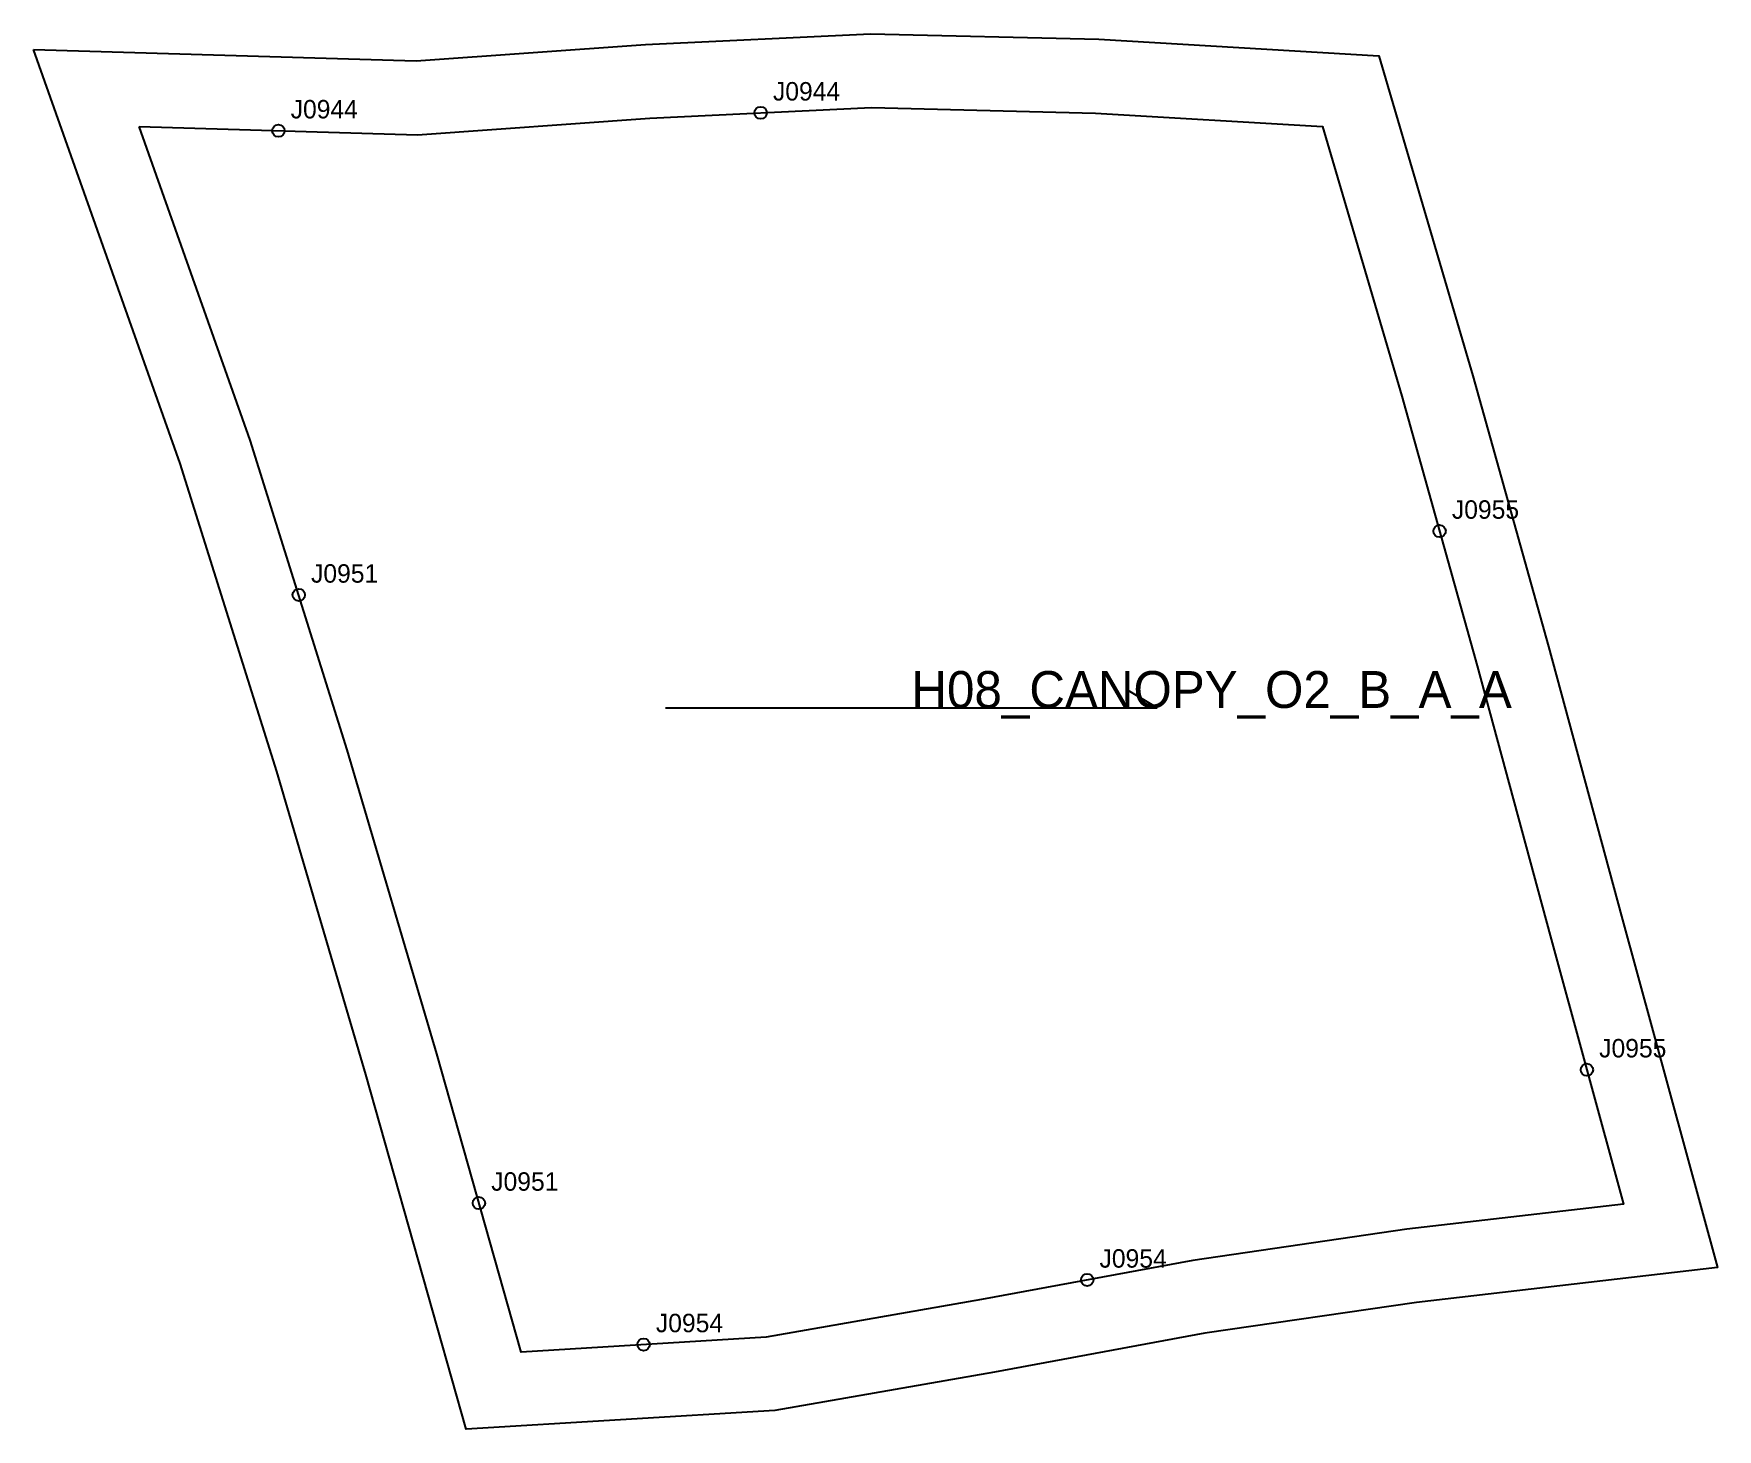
# Model space of a CAD drawing. Header units: millimetres. Extents: x -17 to 257, y -212 to 15.
import ezdxf

# ---------------------------------------------------------------- set-up
doc = ezdxf.new("R2010")
doc.units = ezdxf.units.MM
for name, color, linetype in [('CUT', 1, 'Continuous'), ('GRAIN', 3, 'Continuous'), ('LABEL', 7, 'Continuous'), ('NOTCH', 2, 'Continuous'), ('SEW', 5, 'Continuous')]:
    doc.layers.add(name, color=color, linetype=linetype)

msp = doc.modelspace()

# ---------------------------------------------------------------- linework, layer by layer
at = {"layer": 'CUT'}
msp.add_lwpolyline([(-17.17, 12.52), (45.03, 10.66), (82.37, 13.35), (118.96, 15.1), (156.08, 14.19), (201.63, 11.48), (216.93, -40.53), (229.23, -84.52), (241.11, -128.37), (256.71, -185.49), (207.76, -191.19), (173.34, -196.2), (139.15, -202.51), (103.38, -208.75), (53.21, -211.81), (36.87, -154.12), (22.36, -104.84), (6.68, -54.77), (-17.17, 12.52)], close=True, dxfattribs=at)
at = {"layer": 'GRAIN'}
for p, q in [((165.61, -94.53), (160.61, -91.53)), ((85.61, -94.53), (165.61, -94.53))]:
    msp.add_line(p, q, dxfattribs=at)
at = {"layer": 'NOTCH'}
for centre in [(101.09, 2.23), (22.64, -0.68), (211.53, -65.77), (25.95, -76.16), (235.49, -153.35), (55.26, -175.02), (154.21, -187.53), (82.05, -198.03)]:
    msp.add_circle(centre, 1, dxfattribs=at)
at = {"layer": 'SEW'}
msp.add_lwpolyline([(0, 0), (45.28, -1.36), (83.08, 1.37), (119.1, 3.09), (155.58, 2.2), (192.49, 0), (205.4, -43.84), (217.66, -87.7), (229.53, -131.52), (241.45, -175.18), (206.2, -179.29), (171.38, -184.36), (137.03, -190.69), (101.98, -196.82), (62.12, -199.25), (48.4, -150.79), (33.85, -101.35), (18.06, -50.97)], close=True, dxfattribs=at)

# ---------------------------------------------------------------- texts
at = {"layer": 'LABEL'}
for s, height, p in [('J0944', 3, (103.09, 4.23)), ('J0944', 3, (24.64, 1.32)), ('J0955', 3, (213.53, -63.77)), ('J0951', 3, (27.95, -74.16)), ('H08_CANOPY_O2_B_A_A', 6, (125.61, -94.53)), ('J0955', 3, (237.49, -151.35)), ('J0951', 3, (57.26, -173.02)), ('J0954', 3, (156.21, -185.53)), ('J0954', 3, (84.05, -196.03))]:
    msp.add_text(s, height=height, dxfattribs=at).set_placement(p)

doc.saveas('drawing.dxf')
